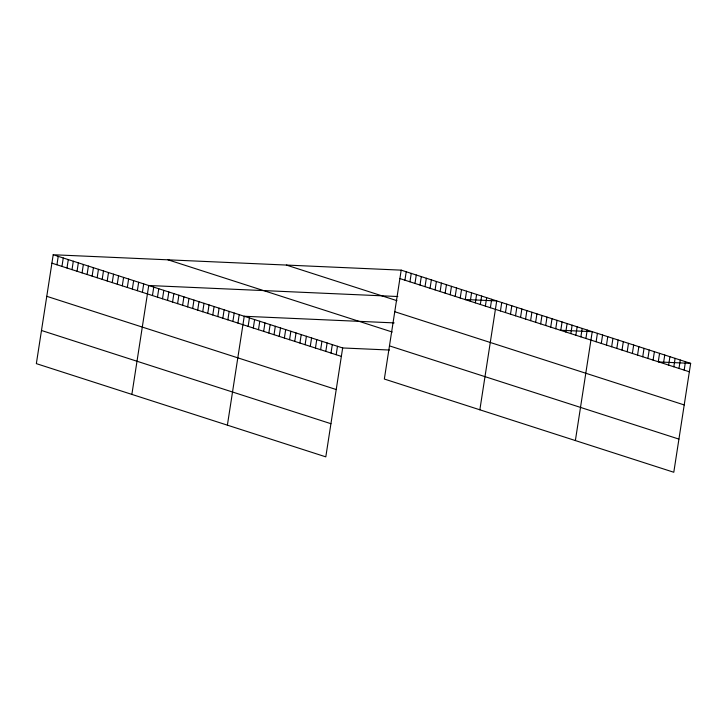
<?xml version="1.0" encoding="UTF-8"?>
<svg xmlns="http://www.w3.org/2000/svg" width="727" height="727" viewBox="0 0 727 727"><rect width="100%" height="100%" fill="white"/><g stroke="black" fill="none" stroke-linecap="round" stroke-linejoin="round"><path stroke-width="1.09" d="M53.207 254.741L36.35 363.636L325.805 456.856L342.662 347.96L53.207 254.741L401.195 270.144L690.65 363.364L673.793 472.259L384.338 379.04L401.195 270.144M56.933 264.782L58.233 256.358M61.959 266.4L63.267 257.976M66.984 268.018L68.293 259.603M72.009 269.644L73.318 261.22M77.044 271.262L78.343 262.838M82.069 272.879L83.369 264.455M87.095 274.497L88.403 266.073M92.12 276.115L93.429 267.69M97.154 277.732L98.454 269.317M102.18 279.359L103.479 270.935M107.205 280.976L108.505 272.552M112.231 282.594L113.539 274.17M117.256 284.212L118.565 275.787M122.29 285.829L123.59 277.405M127.316 287.447L128.615 279.032M132.341 289.064L133.641 280.649M137.367 290.691L138.675 282.267M142.392 292.309L143.701 283.884M131.869 394.397L148.726 285.502L397.833 296.525M152.452 295.544L153.751 287.12M157.477 297.161L158.786 288.746M162.503 298.779L163.811 290.364M167.537 300.405L168.837 291.981M172.563 302.023L173.862 293.599M177.588 303.641L178.887 295.217M182.613 305.258L183.922 296.834M187.639 306.876L188.947 298.461M192.673 308.493L193.973 300.078M197.699 310.12L198.998 301.696M202.724 311.738L204.023 303.313M207.749 313.355L209.058 304.931M212.775 314.973L214.083 306.549M217.809 316.59L219.109 308.175M222.835 318.208L224.134 309.793M227.86 319.835L229.169 311.41M232.885 321.452L234.194 313.028M237.911 323.07L239.219 314.646M227.387 425.168L244.245 316.263L394.143 322.897M248.125 326.359L249.425 317.935M253.305 328.022L254.604 319.598M258.485 329.695L259.784 321.27M263.665 331.358L264.964 322.942M268.845 333.03L270.144 324.605M274.024 334.693L275.324 326.278M279.204 336.365L280.504 327.941M284.384 338.037L285.684 329.613M289.555 339.7L290.864 331.276M294.735 341.372L296.043 332.948M299.915 343.035L301.223 334.62M305.095 344.707L306.403 336.283M310.275 346.37L311.583 337.955M315.454 348.042L316.763 339.618M320.634 349.714L321.943 341.29M325.814 351.377L327.123 342.953M330.994 353.049L332.303 344.625M336.174 354.712L337.482 346.288M404.921 280.186L406.229 271.762M409.946 281.803L411.255 273.379M414.981 283.421L416.28 274.997M420.006 285.039L421.306 276.614M425.031 286.656L426.331 278.241M430.057 288.274L431.365 279.859M435.082 289.9L436.391 281.476M440.117 291.518L441.416 283.094M445.142 293.135L446.442 284.711M450.167 294.753L451.476 286.329M455.193 296.371L456.501 287.956M460.218 297.988L461.527 289.573M465.253 299.615L466.552 291.191M470.278 301.232L471.578 292.808M475.304 302.85L476.612 294.426M480.329 304.468L481.637 296.043M485.363 306.085L486.663 297.67M490.389 307.703L491.688 299.288M479.856 409.801L496.714 300.905L464.817 299.497M500.44 310.947L501.748 302.523M505.465 312.565L506.774 304.14M510.499 314.182L511.799 305.758M515.525 315.8L516.824 307.385M520.55 317.417L521.85 309.002M525.576 319.044L526.884 310.62M530.601 320.662L531.91 312.237M535.635 322.279L536.935 313.855M540.661 323.897L541.96 315.473M545.686 325.514L546.995 317.099M550.712 327.132L552.02 318.717M555.737 328.758L557.046 320.334M560.771 330.376L562.071 321.952M565.797 331.994L567.096 323.57M570.822 333.611L572.131 325.187M575.848 335.229L577.156 326.805M580.882 336.846L582.182 328.431M585.907 338.473L587.207 330.049M575.375 440.562L592.232 331.666L560.335 330.258M596.113 341.754L597.412 333.339M601.293 343.426L602.592 335.002M606.472 345.089L607.772 336.674M611.652 346.761L612.952 338.337M616.832 348.433L618.132 340.009M622.012 350.096L623.312 341.672M627.192 351.768L628.491 343.344M632.372 353.431L633.671 345.007M637.552 355.103L638.851 346.679M642.732 356.766L644.031 348.351M647.911 358.438L649.211 350.014M653.091 360.11L654.391 351.686M658.271 361.773L659.571 353.349M663.451 363.445L664.751 355.021M668.631 365.108L669.931 356.684M673.811 366.781L675.11 358.356M678.991 368.444L680.29 360.029M684.171 370.116L685.47 361.692M342.662 347.96L389.445 350.032M658.753 361.946L690.65 363.364M399.895 278.568L689.35 371.779M286.365 265.064L396.96 300.678M394.761 311.719L684.216 404.939M168.046 259.821L392.235 332.021M389.472 345.879L678.927 439.099M51.908 263.165L341.354 356.384M46.773 296.316L336.219 389.536M41.484 330.485L330.93 423.705"/></g></svg>
